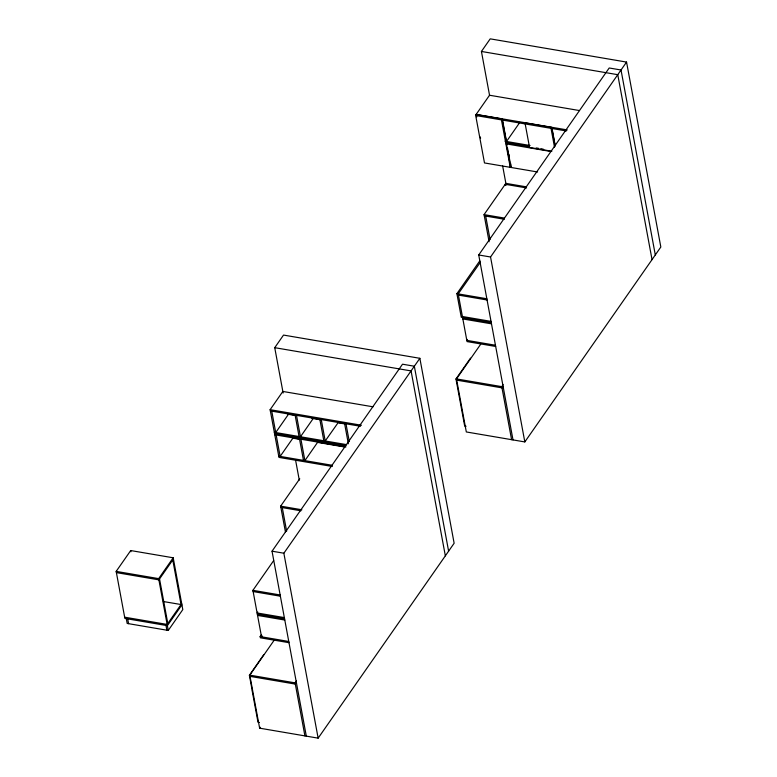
<?xml version="1.0" encoding="UTF-8"?>
<svg xmlns="http://www.w3.org/2000/svg" width="777" height="777" viewBox="0 0 777 777"><rect width="100%" height="100%" fill="white"/><g stroke="black" fill="none" stroke-linecap="round" stroke-linejoin="round"><path stroke-width="1.17" d="M181.915 604.827L167.376 625.66L124.883 618.424L116.171 571.386L130.711 550.553L173.193 557.789L182.799 609.595L168.259 630.438L127.175 623.436L126.292 618.657M117.055 571.678L116.395 572.61L158.887 579.856L173.426 559.022M283.139 393.016L274.737 347.678L283.527 335.072L419.862 358.304L454.137 543.24L318.143 738.15L259.625 728.175L249.796 675.145L274.65 639.52M489.607 95.6L481.429 51.457L490.219 38.85L626.553 62.082L660.829 247.018L524.825 441.928L466.317 431.954L456.487 378.923L480.652 344.289M332.352 466.491L278.972 457.4L270.124 409.683L282.847 391.453L372.999 406.808M476.388 115.627L476.165 114.394L489.539 95.231L579.487 110.557M510.46 164.025L510.897 166.395L510.246 167.327L484.489 162.947L475.689 115.501L476.35 114.559L502.107 118.949L506.944 145.046M168.259 630.438L158.654 578.622L173.193 557.789M288.442 414.316L275.728 432.546L271.756 411.15M502.107 118.949L501.447 119.891L510.246 167.327M292.871 438.179L280.147 456.41L276.175 435.003M181.682 603.603L167.142 624.436L124.66 617.191M313.189 418.531L300.466 436.771L296.503 415.365M519.881 122.319L506.507 141.482L502.534 120.076M537.597 171.989L510.712 167.414L506.351 143.891L507.002 142.958L529.215 146.736M510.712 167.414L511.363 166.472M285.46 532.099L280.643 506.148L299.757 478.758M489.092 241.744L484.071 214.607L505.876 183.362L526.029 186.791M551.855 151.253L529.545 147.445L525.184 123.931L525.835 122.989L551.67 127.399L551.019 128.331L554.506 147.144M306.313 736.13L272.037 551.194L402.515 364.199L414.335 366.22L448.611 551.155M513.005 439.918L478.729 254.973L609.197 67.987L621.027 69.998L655.302 254.934M462.674 317.492L461.276 317.249L456.895 293.667L479.768 260.897M480.468 262.131L458.207 293.871L467.045 341.589L495.677 346.464M262.179 635.877L261.528 636.819L252.913 590.326L273.63 560.644M253.797 590.617L253.137 591.559L280.371 596.202M318.143 738.15L283.858 553.214L419.862 358.304M524.825 441.928L490.549 256.993L626.553 62.082M257.76 612.023L257.109 612.966L284.343 617.598M463.51 318.016L462.849 318.958L491.491 323.834M288.995 642.686L260.353 637.81L260.13 636.577L261.509 634.605M467.472 339.423L466.822 340.365L495.454 345.241M466.083 426.252L464.685 426.01L455.963 378.972L470.503 358.139M252.214 690.568L249.388 675.291L263.772 654.671M250.67 675.436L250.019 676.369L295.309 684.09M259.625 728.175L260.276 727.243M296.464 680.875L295.085 682.857L304.914 735.897M503.156 384.654L501.767 386.645L511.596 439.675M481.429 51.457L617.764 74.689L652.039 259.625M476.165 114.394L567.297 129.924M475.689 115.501L566.346 130.954M505.108 141.249L530.069 145.503M506.623 142.696L529.118 146.523M536.227 147.941L538.568 148.339M540.909 148.737L543.249 149.135M506.351 143.891L550.776 151.466M526.563 187.937L505.215 184.295L505.448 185.528M484.071 214.607L504.108 218.026M484.294 215.841L504.341 219.25M478.729 254.973L490.549 256.993M456.895 293.667L486.839 298.747M458.43 295.095L487.062 299.98M462.393 316.501L491.035 321.387M462.626 317.725L491.258 322.61M274.737 347.678L411.072 370.911L445.347 555.846M456.487 378.923L503.175 386.878M455.963 378.972L457.362 379.215L456.711 380.147L502 387.869M270.124 409.683L361.47 425.242M270.357 410.907L360.509 426.272M288.228 414.287L295.347 415.491M311.956 418.327L320.26 419.745M345.163 423.989L338.053 422.775L325.213 440.986L321.251 419.58M274.32 432.313L346.678 444.638M274.553 433.537L345.726 445.668M274.776 434.761L345.95 446.892M292.647 438.141L299.767 439.355M344.842 447.037L317.56 442.385L304.895 460.625L300.922 439.219M278.749 456.167L332.129 465.268M280.643 506.148L301.874 509.761M280.876 507.371L300.922 510.79M272.037 551.194L283.858 553.214M252.913 590.326L280.147 594.968M116.171 571.386L158.654 578.622M257.333 614.189L284.567 618.832M257.566 615.413L284.8 620.056M163.325 601.524L181.031 604.535L172.766 559.955M260.13 636.577L288.762 641.462M249.796 675.145L296.484 683.1M249.388 675.291L250.786 675.534M259.392 722.464L257.993 722.231L252.175 690.87M552.029 128.516L555.118 145.163M551.67 127.399L555.157 146.212M508.945 154.642L509.382 157.022M510.489 162.966L510.926 165.346M507.381 147.416L510.013 161.645M502.661 165.996L506.196 185.091M476.35 114.559L476.787 116.929M480.361 137.024L480.584 138.257M485.693 216.074L490.064 239.627M345.988 423.795L349.3 441.637M344.59 423.552L348.339 443.774M319.842 419.337L323.815 440.744M295.105 415.122L299.067 436.528M299.524 438.986L303.486 460.382M295.522 459.829L299.281 480.118M282.274 507.604L286.635 531.157M159.538 578.914L167.803 623.494M165.977 625.427L166.861 630.196M130.711 550.553L130.934 551.777M127.69 618.9L128.574 623.669"/></g></svg>
